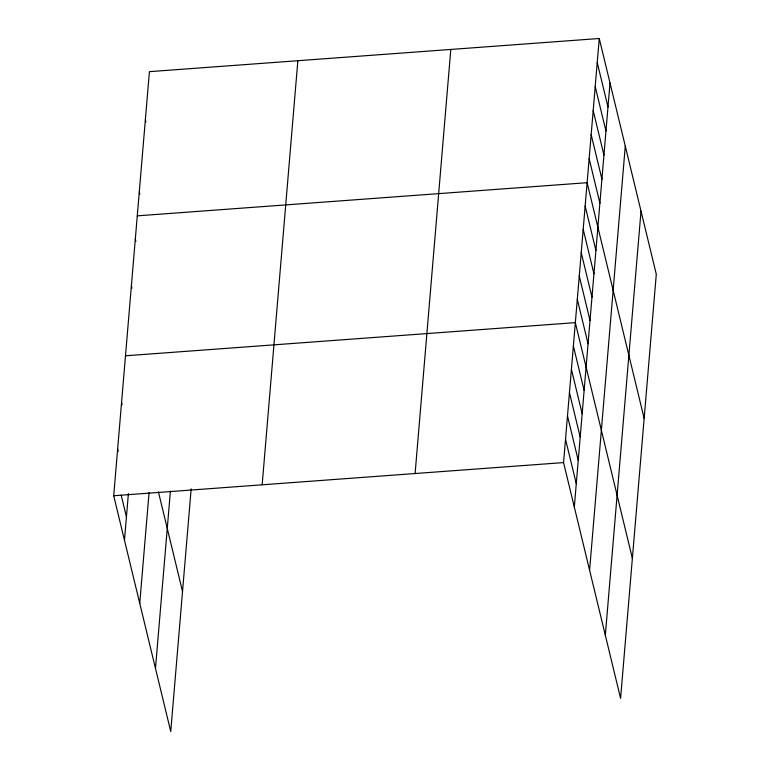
<?xml version="1.0" encoding="UTF-8"?>
<svg xmlns="http://www.w3.org/2000/svg" width="770" height="770" viewBox="0 0 770 770"><rect width="100%" height="100%" fill="white"/><g stroke="black" fill="none" stroke-linecap="round" stroke-linejoin="round"><path stroke-width="1.16" d="M191.162 488.921L170.748 731.5L113.71 495.745L149.409 71.658L599.253 38.5L656.29 274.255L620.591 698.342L563.563 462.587L599.253 38.5M124.471 540.222L128.398 493.57M139.745 603.343L149.072 492.55M155.482 668.379L170.401 491.106M262.166 484.802L297.855 60.715M415.107 473.531L450.806 49.444M574.314 507.064L610.013 82.977M589.589 570.185L625.279 146.098M605.326 635.221L641.015 211.134M137.272 215.85L587.115 182.692L644.153 418.447M125.491 355.798L575.334 322.64L632.372 558.394M113.71 495.745L563.563 462.587M597.231 62.534L607.992 107.011M595.21 86.567L605.961 131.035M593.179 110.591L603.94 155.068M591.158 134.625L601.919 179.102M589.137 158.659L599.897 203.136M585.152 206.013L595.913 250.491M583.188 229.345L593.949 273.812M581.225 252.666L591.986 297.143M579.261 275.987L590.022 320.464M577.298 299.318L588.059 343.786M573.371 345.961L584.132 390.438M571.407 369.292L582.168 413.769M569.444 392.613L580.205 437.091M567.49 415.935L578.241 460.412M565.526 439.266L576.278 483.743M145.357 119.716L145.915 121.997M139.293 191.817L139.842 194.098M135.308 239.172L135.857 241.453M131.381 285.824L131.93 288.105M158.428 491.914L182.528 591.553M121.564 402.45L122.122 404.731M117.637 449.093L118.195 451.374M121.198 495.226L126.434 516.901"/></g></svg>
